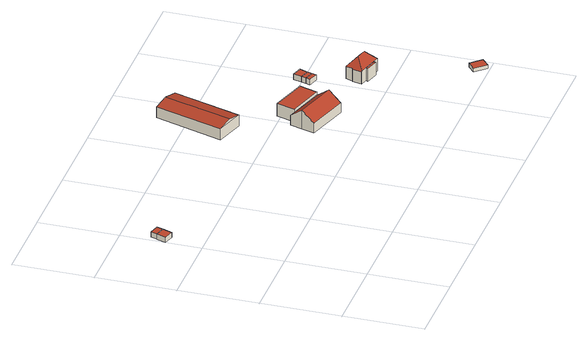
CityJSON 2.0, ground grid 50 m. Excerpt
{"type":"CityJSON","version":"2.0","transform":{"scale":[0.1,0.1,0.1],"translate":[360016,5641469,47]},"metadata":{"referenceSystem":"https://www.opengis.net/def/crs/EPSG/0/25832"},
"CityObjects":{
"building1":{"type":"Building","attributes":{"Gemeindeschluessel":"05315000","Geometrietyp2DReferenz":"3000","function":"31001_2523"},"address":[{"country":"Germany","locality":"Köln","thoroughfareNumber":"1","thoroughfareName":"Porzer Ringstr."}],"children":["building1-1","building1-2"]},
"building1-1":{"type":"BuildingPart","attributes":{"roofType":"1000","measuredHeight":3.46,"storeysAboveGround":1},"parents":["building1"],"geometry":[{"type":"MultiSurface","lod":"2","boundaries":[[[0,1,2,3]],[[4,5,6,7]],[[3,2,5,4]],[[7,0,3,4]],[[1,6,5,2]],[[8,9,6,1]],[[0,7,9,8]]],"semantics":{"surfaces":[{"type":"WallSurface"},{"type":"RoofSurface"},{"type":"GroundSurface"},{"type":"ClosureSurface"}],"values":[0,0,0,1,2,0,3]}}]},
"building1-2":{"type":"BuildingPart","attributes":{"roofType":"1000","measuredHeight":3.42,"storeysAboveGround":1},"address":[{"country":"Germany","locality":"Köln","thoroughfareNumber":"1","thoroughfareName":"Porzer Ringstr."}],"parents":["building1"],"geometry":[{"type":"Solid","lod":"2","boundaries":[[[[10,11,12,13]],[[7,9,11,10]],[[13,12,8,0]],[[7,10,13,0]],[[11,9,8,12]],[[0,8,9,7]]]],"semantics":{"surfaces":[{"type":"WallSurface"},{"type":"RoofSurface"},{"type":"GroundSurface"},{"type":"ClosureSurface"}],"values":[[0,0,0,1,2,3]]}}]},
"building2":{"type":"Building","attributes":{"Geometrietyp2DReferenz":"3000","Gemeindeschluessel":"05315000","function":"31001_2510","roofType":"3100","measuredHeight":9.32,"storeysAboveGround":1},"address":[{"country":"Germany","locality":"Köln","thoroughfareNumber":"1","thoroughfareName":"Porzer Ringstr."}],"geometry":[{"type":"Solid","lod":"2","boundaries":[[[[14,15,16,17]],[[18,19,15,14]],[[20,21,19,18]],[[17,16,21,20]],[[14,22,18]],[[20,23,17]],[[17,23,22,14]],[[18,22,23,20]],[[15,19,21,16]]]],"semantics":{"surfaces":[{"type":"WallSurface"},{"type":"RoofSurface"},{"type":"GroundSurface"}],"values":[[0,0,0,0,0,0,1,1,2]]}}]},
"building3":{"type":"Building","attributes":{"Gemeindeschluessel":"05315000","Geometrietyp2DReferenz":"3000","function":"31001_2511"},"address":[{"country":"Germany","locality":"Köln","thoroughfareNumber":"1","thoroughfareName":"Porzer Ringstr."}],"children":["building3-1","building3-2"]},
"building3-1":{"type":"BuildingPart","attributes":{"roofType":"3100","measuredHeight":12.42,"storeysAboveGround":2},"parents":["building3"],"geometry":[{"type":"Solid","lod":"2","boundaries":[[[[24,25,26,27]],[[28,29,25,24]],[[30,31,29,28]],[[32,33,34,35]],[[36,37,33,32]],[[38,39,37,36]],[[27,26,39,38]],[[27,38,36,24]],[[32,35,30,28,24,36]],[[25,29,31,34,33,37,39,26]],[[30,35,34,31]]]],"semantics":{"surfaces":[{"type":"WallSurface"},{"type":"RoofSurface"},{"type":"GroundSurface"},{"type":"ClosureSurface"}],"values":[[0,0,0,0,0,0,0,1,1,2,3]]}}]},
"building3-2":{"type":"BuildingPart","attributes":{"roofType":"1000","measuredHeight":8.33,"storeysAboveGround":2},"address":[{"country":"Germany","locality":"Köln","thoroughfareNumber":"1","thoroughfareName":"Porzer Ringstr."}],"parents":["building3"],"geometry":[{"type":"MultiSurface","lod":"2","boundaries":[[[40,41,42,43]],[[44,45,41,40]],[[43,42,46,47]],[[44,40,43,47]],[[41,45,46,42]],[[34,31,46,45]],[[44,47,30,35]],[[35,30,31,34]]],"semantics":{"surfaces":[{"type":"WallSurface"},{"type":"RoofSurface"},{"type":"GroundSurface"},{"type":"ClosureSurface"}],"values":[0,0,0,1,2,0,0,3]}}]},
"building4":{"type":"Building","attributes":{"Gemeindeschluessel":"05315000","Geometrietyp2DReferenz":"3000","function":"31001_2463"},"address":[{"country":"Germany","locality":"Köln","thoroughfareNumber":"1","thoroughfareName":"Porzer Ringstr."}],"children":["building4-1","building4-2","building4-3"]},
"building4-1":{"type":"BuildingPart","attributes":{"roofType":"1000","measuredHeight":3.45,"storeysAboveGround":1},"parents":["building4"],"geometry":[{"type":"Solid","lod":"2","boundaries":[[[[48,49,50,51]],[[52,53,54,55]],[[51,50,53,52]],[[55,48,51,52]],[[49,54,53,50]],[[55,54,49,48]]]],"semantics":{"surfaces":[{"type":"WallSurface"},{"type":"RoofSurface"},{"type":"GroundSurface"},{"type":"ClosureSurface"}],"values":[[0,0,0,1,2,3]]}}]},
"building4-2":{"type":"BuildingPart","attributes":{"roofType":"1000","measuredHeight":3.51,"storeysAboveGround":1},"address":[{"country":"Germany","locality":"Köln","thoroughfareNumber":"1","thoroughfareName":"Porzer Ringstr."}],"parents":["building4"],"geometry":[{"type":"Solid","lod":"2","boundaries":[[[[55,54,56,57]],[[58,59,49,48]],[[55,57,58,48]],[[56,54,49,59]],[[57,56,59,58]],[[55,48,49,54]]]],"semantics":{"surfaces":[{"type":"WallSurface"},{"type":"RoofSurface"},{"type":"GroundSurface"},{"type":"ClosureSurface"}],"values":[[0,0,1,2,3,3]]}}]},
"building4-3":{"type":"BuildingPart","attributes":{"roofType":"1000","measuredHeight":3.54,"storeysAboveGround":1},"address":[{"country":"Germany","locality":"Köln","thoroughfareNumber":"1","thoroughfareName":"Porzer Ringstr."}],"parents":["building4"],"geometry":[{"type":"MultiSurface","lod":"2","boundaries":[[[60,61,62,58]],[[63,64,61,60]],[[57,65,64,63]],[[63,60,58,57]],[[61,64,65,62]],[[56,59,62,65]],[[57,58,59,56]]],"semantics":{"surfaces":[{"type":"WallSurface"},{"type":"RoofSurface"},{"type":"GroundSurface"},{"type":"ClosureSurface"}],"values":[0,0,0,1,2,0,3]}}]},
"building5":{"type":"Building","attributes":{"Gemeindeschluessel":"05315000","Geometrietyp2DReferenz":"3000","function":"31001_1010"},"address":[{"country":"Germany","locality":"Köln","thoroughfareNumber":"1","thoroughfareName":"Porzer Ringstr."}],"children":["building5-1","building5-2"]},
"building5-1":{"type":"BuildingPart","attributes":{"roofType":"3200","measuredHeight":14.16,"storeysAboveGround":2},"parents":["building5"],"geometry":[{"type":"Solid","lod":"2","boundaries":[[[[66,67,68,69]],[[70,71,67,66]],[[72,73,71,70]],[[74,75,73,72]],[[76,77,75,74]],[[78,79,77,76]],[[80,81,79,78]],[[82,83,81,80]],[[84,85,83,82]],[[86,78,76,87]],[[76,74,72,70,66,87]],[[87,66,69,88,84,82,86]],[[82,80,78,86]],[[67,71,73,75,77,79,81,83,85,89,68]],[[89,85,84,88]],[[69,68,89,88]]]],"semantics":{"surfaces":[{"type":"WallSurface"},{"type":"RoofSurface"},{"type":"GroundSurface"},{"type":"ClosureSurface"}],"values":[[0,0,0,0,0,0,0,0,0,1,1,1,1,2,3,3]]}}]},
"building5-2":{"type":"BuildingPart","attributes":{"roofType":"1000","measuredHeight":8.4,"storeysAboveGround":2},"parents":["building5"],"geometry":[{"type":"Solid","lod":"2","boundaries":[[[[90,91,92,93]],[[69,68,91,90]],[[93,92,85,84]],[[88,69,90,93,84]],[[91,68,89,85,92]],[[88,89,68,69]],[[85,89,88,84]]]],"semantics":{"surfaces":[{"type":"WallSurface"},{"type":"RoofSurface"},{"type":"GroundSurface"},{"type":"ClosureSurface"}],"values":[[0,0,0,1,2,3,3]]}}]},
"building6":{"type":"Building","attributes":{"Geometrietyp2DReferenz":"3000","Gemeindeschluessel":"05315000","function":"31001_2000","roofType":"1000","measuredHeight":2.34,"storeysAboveGround":1},"address":[{"country":"Germany","locality":"Köln","thoroughfareNumber":"1","thoroughfareName":"Porzer Ringstr."}],"geometry":[{"type":"Solid","lod":"2","boundaries":[[[[94,95,96,97]],[[98,99,95,94]],[[100,101,99,98]],[[97,96,101,100]],[[98,94,97,100]],[[95,99,101,96]]]],"semantics":{"surfaces":[{"type":"WallSurface"},{"type":"RoofSurface"},{"type":"GroundSurface"}],"values":[[0,0,0,0,1,2]]}}]}
},
"vertices":[
[25,1284,42],[25,1284,7],[4,1225,7],[4,1225,42],[67,1206,42],[67,1206,7],[88,1265,7],[88,1265,42],[25,1284,8],[88,1265,8],
[102,1306,42],[102,1306,8],[39,1324,8],[39,1324,42],
[1352,1192,105],[1352,1192,32],[1485,1620,32],[1485,1620,105],[1168,1249,105],[1168,1249,32],[1301,1677,105],[1301,1677,32],[1260,1220,125],[1393,1649,125],
[1411,829,166],[1411,829,42],[1388,750,42],[1388,750,105],[1435,907,105],[1435,907,42],[1474,895,105],[1474,895,42],[1704,826,105],[1704,826,42],[1701,826,42],[1701,826,105],[1680,747,166],[1680,747,42],[1656,669,105],[1656,669,42],
[1737,940,125],[1737,940,41],[1508,1010,41],[1508,1010,125],[1701,826,125],[1701,826,41],[1474,895,41],[1474,895,125],
[1911,958,76],[1911,958,41],[1902,930,41],[1902,930,76],[1964,911,76],[1964,911,41],[1973,939,41],[1973,939,76],
[1982,969,41],[1982,969,76],[1920,988,76],[1920,988,41],
[1936,1040,76],[1936,1040,40],[1920,988,40],[1998,1021,76],[1998,1021,40],[1982,969,40],
[1997,646,127],[1997,646,43],[2040,634,43],[2040,634,127],[1993,647,127],[1993,647,43],[2009,707,123],[2009,707,43],[2013,706,127],[2013,706,43],[2026,752,127],[2026,752,43],[2191,708,127],[2191,708,43],[2177,658,127],[2177,658,43],[2162,601,127],[2162,601,43],[2123,611,127],[2123,611,43],[2124,669,185],[2063,685,185],[2123,612,127],[2123,612,43],
[2036,620,127],[2036,620,43],[2119,598,43],[2119,598,127],
[2436,47,62],[2436,47,38],[2372,113,38],[2372,113,62],[2386,2,62],[2386,2,38],[2325,70,62],[2325,70,38]
]}
